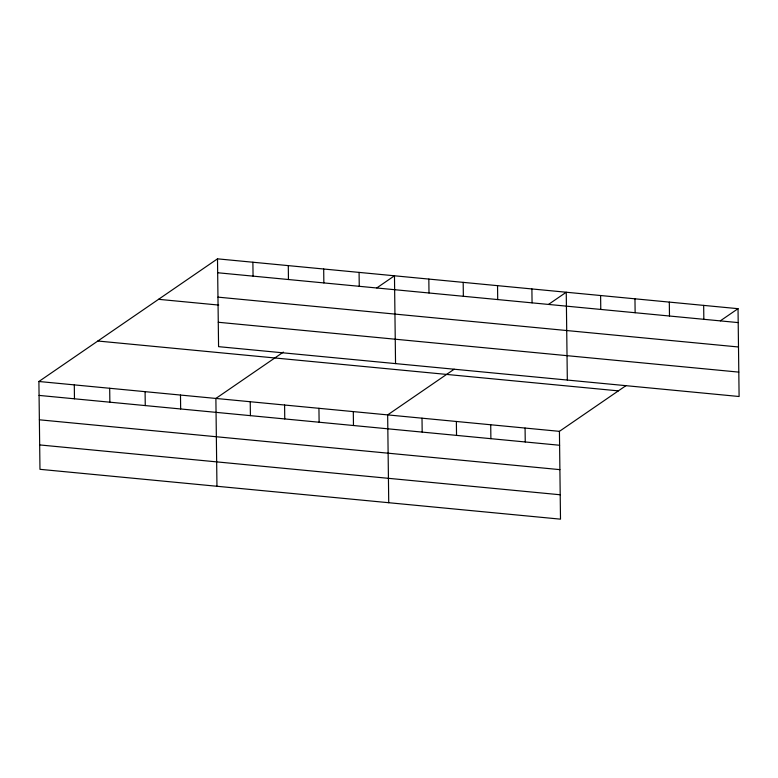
<?xml version="1.0" encoding="UTF-8"?>
<svg xmlns="http://www.w3.org/2000/svg" width="778" height="778" viewBox="0 0 778 778"><rect width="100%" height="100%" fill="white"/><g stroke="black" fill="none" stroke-linecap="round" stroke-linejoin="round"><path stroke-width="1.17" d="M625.959 385.655L559.431 431.343L560.5 519.159L39.97 469.319L38.9 381.492L217.5 258.841L738.03 308.681L739.1 396.508L218.569 346.657L217.5 258.841M283.357 352.103L215.885 398.443L216.955 486.26M376.795 287.928L394.475 275.782L395.545 363.608M454.187 369.2L387.658 414.898L388.728 502.714M548.568 304.383L566.248 292.236L567.327 380.053M720.35 320.828L738.03 308.681M217.665 272.747L738.196 322.598M217.966 297.138L738.497 346.988M158.556 299.316L218.735 305.073M218.268 322.267L738.799 372.117M97.834 341.017L618.364 390.867M38.9 381.492L559.431 431.343M39.065 395.409L559.606 445.259M39.367 419.799L559.897 469.64M39.678 444.928L560.209 494.769M703.672 305.394L703.837 319.311M669.313 302.107L669.488 316.014M634.965 298.81L635.13 312.727M600.606 295.523L600.781 309.44M531.899 288.949L532.064 302.856M525.072 428.056L525.247 441.962M497.541 285.652L497.716 299.569M490.724 424.759L490.889 438.675M463.182 282.365L463.357 296.282M456.365 421.472L456.54 435.388M428.834 279.078L428.999 292.985M422.007 418.185L422.182 432.091M359.076 272.397L359.251 286.314M353.3 411.601L353.475 425.517M323.687 269.003L323.852 282.92M318.941 408.314L319.116 422.23M288.288 265.619L288.453 279.526M284.592 405.027L284.758 418.934M252.889 262.225L253.064 276.141M250.234 401.73L250.409 415.647M180.486 395.059L180.652 408.965M145.087 391.665L145.262 405.581M109.688 388.271L109.863 402.187M74.299 384.886L74.464 398.803"/></g></svg>
